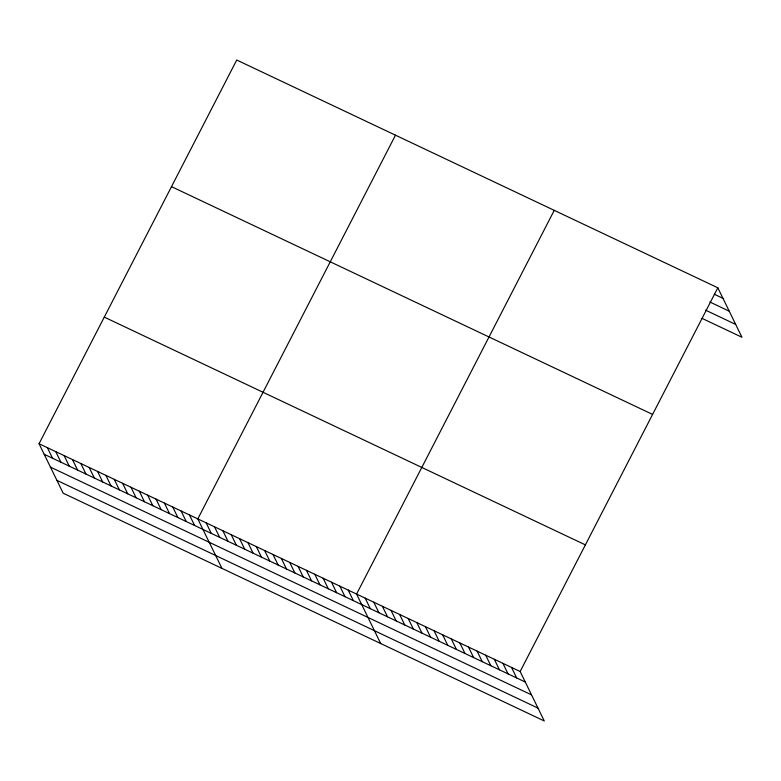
<?xml version="1.0" encoding="UTF-8"?>
<svg xmlns="http://www.w3.org/2000/svg" width="781" height="781" viewBox="0 0 781 781"><rect width="100%" height="100%" fill="white"/><g stroke="black" fill="none" stroke-linecap="round" stroke-linejoin="round"><path stroke-width="1.17" d="M39.05 443.735L520.146 671.504L544.269 720.97L63.173 493.201L39.05 443.735L236.731 60.03L717.827 287.798L741.95 337.265L702.129 318.414M395.489 135.191L197.808 518.896L221.941 568.373M554.246 210.353L356.575 594.068L380.698 643.534M520.146 671.504L717.827 287.798M714.351 294.252L722.962 298.332M709.861 302.003L729.229 311.18M705.555 310.145L735.682 324.418M171.498 186.649L652.584 414.418M104.283 317.115L585.379 544.884M44.185 454.269L525.281 682.038M50.453 467.116L531.549 694.885M56.915 480.354L538.002 708.123M511.535 667.433L516.671 677.957M502.925 663.352L508.06 673.886M494.314 659.281L499.45 669.805M485.704 655.2L490.839 665.734M477.093 651.129L482.238 661.653M468.493 647.049L473.628 657.582M459.882 642.978L465.017 653.502M451.272 638.897L456.407 649.431M442.661 634.826L447.796 645.35M434.051 630.745L439.186 641.279M425.44 626.674L430.575 637.198M416.829 622.594L421.974 633.127M408.229 618.523L413.364 629.047M399.618 614.442L404.753 624.976M391.008 610.371L396.143 620.895M382.397 606.29L387.532 616.824M373.787 602.219L378.922 612.743M365.176 598.139L370.321 608.672M348.219 590.104L353.354 600.638M339.862 586.15L344.997 596.684M331.505 582.196L336.64 592.73M323.149 578.243L328.284 588.767M314.792 574.279L319.927 584.813M306.435 570.325L311.57 580.859M298.078 566.371L303.213 576.905M289.722 562.418L294.857 572.951M281.365 558.464L286.51 568.988M273.008 554.5L278.153 565.034M264.661 550.546L269.796 561.08M256.305 546.593L261.44 557.126M247.948 542.639L253.083 553.163M239.591 538.675L244.726 549.209M231.235 534.721L236.37 545.255M222.878 530.768L228.013 541.301M214.521 526.814L219.656 537.348M206.164 522.86L211.3 533.384M189.451 514.943L194.596 525.476M181.094 510.989L186.239 521.523M172.747 507.035L177.883 517.559M164.391 503.071L169.526 513.605M156.034 499.118L161.169 509.651M147.677 495.164L152.812 505.697M139.321 491.21L144.456 501.744M130.964 487.256L136.099 497.78M122.607 483.293L127.742 493.826M114.251 479.339L119.386 489.872M105.894 475.385L111.029 485.919M97.537 471.431L102.682 481.955M89.18 467.468L94.325 478.001M80.833 463.514L85.969 474.047M72.477 459.56L77.612 470.094M64.12 455.606L69.255 466.14M55.763 451.652L60.898 462.176M47.407 447.689L52.542 458.222"/></g></svg>
